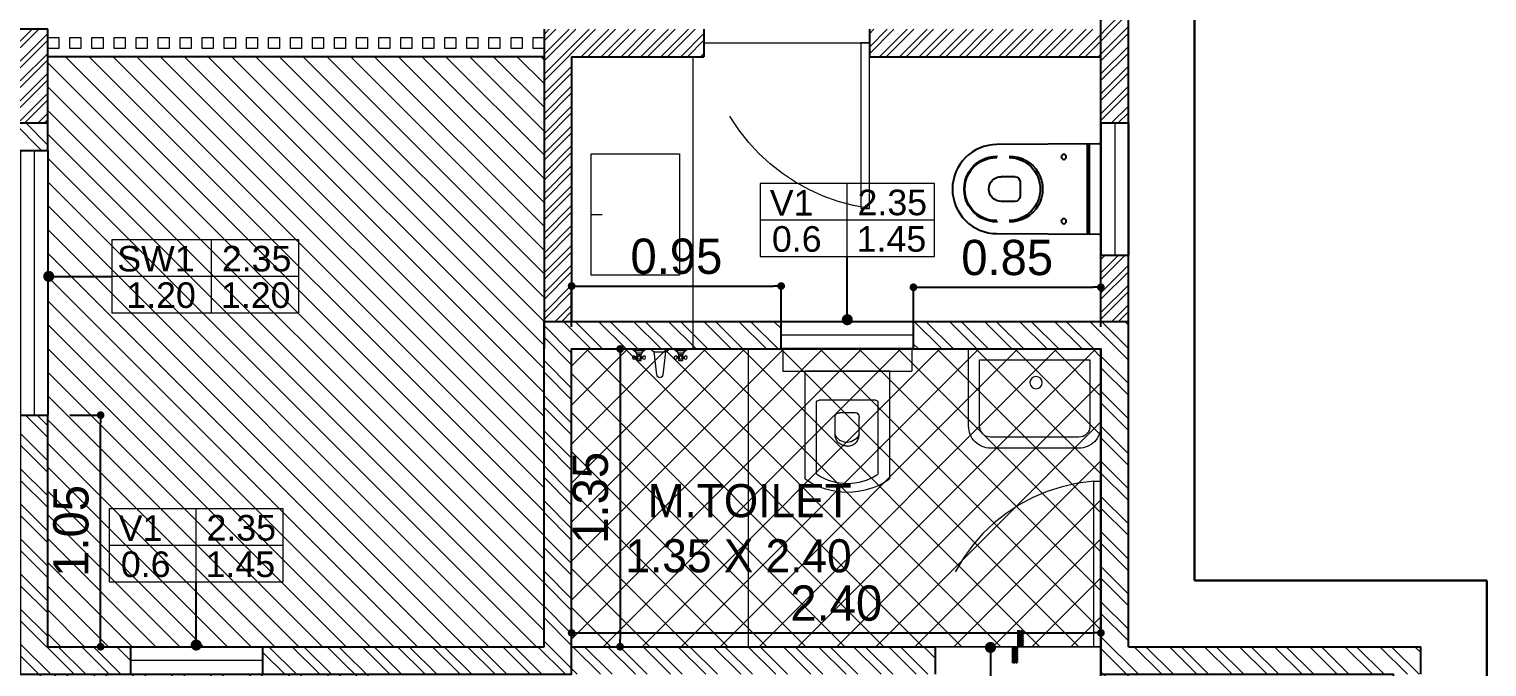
# Model space of a CAD drawing. Header units: metres. Extents: x 494 to 1845, y -666 to 1061.
# Drawn here: x 1413.892 to 1414.735, y 295.512 to 295.88 of the extents above; entities that cross this region are included whole.
import ezdxf
from ezdxf.enums import TextEntityAlignment as Align

# ---------------------------------------------------------------- set-up
doc = ezdxf.new("R2010")
doc.units = ezdxf.units.M
doc.header["$MEASUREMENT"] = 0
for name, pattern in [('1', [0]), ('ACAD_ISO02W100', [15, 12, -3]), ('DASHED2', [0.375, 0.25, -0.125])]:
    doc.linetypes.add(name, pattern=pattern)
doc.layers.get('Defpoints').update_dxf_attribs({"color": 12})
for name, color, linetype in [('A-AREA', 1, 'Continuous'), ('COLUMN', 1, 'Continuous'), ('TILE DROP', 180, '1'), ('VDA-TEXT', 250, '1'), ('VDA-WALL BELOW', 8, 'Continuous'), ('VDA_ROOF', 250, 'Continuous')]:
    doc.layers.add(name, color=color, linetype=linetype)
for name, color, linetype, lineweight in [('A-Wall Hatch', 8, 'Continuous', 9), ('DIMENSION', 8, 'Continuous', 5), ('VDA-DOOR', 23, 'Continuous', 5), ('VDA-DW TAGS', 4, 'Continuous', 9), ('VDA-FURNITURE', 8, 'Continuous', 13), ('VDA-HATCH', 8, 'Continuous', 9), ('VDA-PLUMBING', 8, 'Continuous', 13), ('VDA-WALL', 250, 'Continuous', 25), ('VDA-WINDOW', 5, 'Continuous', 9)]:
    doc.layers.add(name, color=color, linetype=linetype, lineweight=lineweight)
doc.styles.add('arial', font='arial.ttf', dxfattribs={"height": 0.3})
doc.styles.add('RS', font='GOTHIC.TTF')
doc.dimstyles.new('SMALL-1', dxfattribs={"dimtxt": 0.16, "dimasz": 0.035, "dimexe": 0, "dimexo": 0.1, "dimgap": 0.05, "dimtad": 1, "dimzin": 0, "dimdsep": 46, "dimtxsty": 'RS', "dimblk": 'DOT', "dimcen": 2.5, "dimclrd": 256, "dimclre": 256, "dimclrt": 5, "dimadec": 0, "dimazin": 0, "dimtfac": 1, "dimtdec": 3, "dimtofl": 0, "dimtmove": 0, "dimatfit": 3, "dimfxl": 0, "dimtolj": 1, "dimtzin": 0, "dimarcsym": 0})
pattern_1 = [(135, (-4e-16, 0.375), (-0.00441942, -0.00441942), [])]

# ---------------------------------------------------------------- blocks, each defined once
blk = doc.blocks.new('DSFSDFSXDFD')
at = {"layer": 'VDA-PLUMBING', "lineweight": -3}
for p, q in [((-4851328.5376, -783007.5066, -1.776), (-4851328.9468, -783007.5066, -1.776)), ((-4851328.5384, -783007.5157, -1.776), (-4851328.946, -783007.5157, -1.776)), ((-4851328.7983, -783007.8421, -1.776), (-4851328.7983, -783007.9051, -1.776)), ((-4851328.7085, -783007.82, -1.776), (-4851328.7759, -783007.82, -1.776)), ((-4851328.6861, -783007.8425, -1.776), (-4851328.6861, -783007.9055, -1.776))]:
    blk.add_line(p, q, dxfattribs=at)
at = {"layer": 'VDA-PLUMBING', "lineweight": -3, "elevation": -1.776}
blk.add_lwpolyline([(-4851328.5452, -783007.4533, -0.41586), (-4851328.5373, -783007.4612), (-4851328.5402, -783007.9246, -1), (-4851328.9442, -783007.9246), (-4851328.9471, -783007.4612, -0.41586), (-4851328.9392, -783007.4533)], format="xyb", close=True, dxfattribs=at)
at = {"layer": 'VDA-PLUMBING', "lineweight": -3}
for centre in [(-4851328.8881, -783007.6216, -1.776), (-4851328.5963, -783007.6216, -1.776)]:
    blk.add_circle(centre, 0.0112, dxfattribs=at)
for centre, radius, start, end in [((-4851328.7422, -783007.8664, -1.776), 0.1489, 358.98526, 181.01474), ((-4851328.7422, -783007.872, -1.776), 0.1433, 1.19291, 178.80709), ((-4851328.7759, -783007.8425, -1.776), 0.0224, 90, 180), ((-4851328.7085, -783007.8425, -1.776), 0.0224, 0, 90), ((-4851328.7422, -783007.925, -1.776), 0.1489, 178.98526, 1.01474), ((-4851328.7422, -783007.9272, -1.776), 0.1432, 178.94588, 1.05412), ((-4851328.7422, -783007.9055, -1.776), 0.0561, 180, 270), ((-4851328.7422, -783007.9055, -1.776), 0.0561, 270, 0)]:
    blk.add_arc(centre, radius, start, end, dxfattribs=at)
blk = doc.blocks.new('wb')
at = {"layer": 'VDA-PLUMBING'}
blk.add_line((0, 0), (0, -0.0503), dxfattribs=at)
at = {"layer": 'VDA-PLUMBING', "elevation": -0.7094}
blk.add_lwpolyline([(-0.275, -0.4), (-0.275, 0), (0.275, 0), (0.275, -0.4)], close=True, dxfattribs=at)
blk = doc.blocks.new('FGFGDFG')
at = {"layer": 'VDA-DOOR'}
for p, q in [((2885.5504, -2510.2151, -0.0029), (2885.5504, -2509.4651, -0.0029)), ((2885.5504, -2509.4651, -0.0029), (2885.5884, -2509.4651, -0.0029)), ((2885.5884, -2509.4651, -0.0029), (2885.5884, -2510.2151, -0.0029)), ((2885.5884, -2510.2151, -0.0029), (2885.5504, -2510.2151, -0.0029))]:
    blk.add_line(p, q, dxfattribs=at)
at = {"layer": 'VDA-DOOR', "linetype": 'ACAD_ISO02W100', "ltscale": 0.01}
blk.add_arc((2885.7094, -2510.3361, -0.0029), 0.8793, 97.90754, 172.09246, dxfattribs=at)
blk = doc.blocks.new('DFSDFASDFASD')
at = {"layer": 'VDA_ROOF', "color": 5, "lineweight": 30, "ltscale": 4}
blk.add_lwpolyline([(43.72, 7.8762), (16.8656, 4.45), (-16.85, 4.45), (-16.85, -6.375), (7.45, -6.375), (7.45, -7.275), (43.72, -7.275), (43.72, -3.7999), (45.045, -3.7999), (45.045, 0.8251), (43.72, 0.8251)], close=True, dxfattribs=at)
blk = doc.blocks.new('zw$FB86')
at = {"layer": 'VDA-FURNITURE'}
for points in [[(0, 0.45), (0, 0.1, 0.414214), (0.1, 0), (0.5, 0, 0.414214), (0.6, 0.1), (0.6, 0.45)], [(0.05, 0.4), (0.05, 0.1, 0.414214), (0.1, 0.05), (0.5, 0.05, 0.414214), (0.55, 0.1), (0.55, 0.4)]]:
    blk.add_lwpolyline(points, format="xyb", close=True, dxfattribs=at)
blk.add_circle((0.2942, 0.2973), 0.0278, dxfattribs=at)
blk = doc.blocks.new('zw$1B49')
at = {"layer": 'VDA-FURNITURE'}
for p, q in [((0.1173, 0.1173), (0.1043, 0.013)), ((0.1564, 0.013), (0.1433, 0.1173)), ((0, 0), (0.0717, 0)), ((0.0128, 0.0065), (0.0589, 0.0065)), ((0.0261, 0.0424), (0.0195, 0.0424)), ((0.0261, 0.0358), (0.0195, 0.0358)), ((0.0484, 0.0195), (0.0235, 0.0195)), ((0.0261, 0.0261), (0.0261, 0.0521)), ((0.0261, 0.0521), (0.0456, 0.0521)), ((0.0456, 0.0261), (0.0261, 0.0261)), ((0.0456, 0.0521), (0.0456, 0.0261)), ((0.0456, 0.0424), (0.0521, 0.0424)), ((0.0456, 0.0358), (0.0521, 0.0358)), ((0.0912, 0), (0.1694, 0)), ((0.1043, 0.013), (0.1564, 0.013)), ((0.189, 0), (0.2606, 0)), ((0.2018, 0.0065), (0.2478, 0.0065)), ((0.215, 0.0424), (0.2085, 0.0424)), ((0.215, 0.0358), (0.2085, 0.0358)), ((0.2373, 0.0195), (0.2125, 0.0195)), ((0.215, 0.0261), (0.215, 0.0521)), ((0.215, 0.0521), (0.2346, 0.0521)), ((0.2346, 0.0261), (0.215, 0.0261)), ((0.2346, 0.0521), (0.2346, 0.0261)), ((0.2346, 0.0424), (0.2411, 0.0424)), ((0.2346, 0.0358), (0.2411, 0.0358))]:
    blk.add_line(p, q, dxfattribs=at)
for centre in [(0.013, 0.0391), (0.0358, 0.0391), (0.0586, 0.0391), (0.202, 0.0391), (0.2248, 0.0391), (0.2476, 0.0391)]:
    blk.add_circle(centre, 0.00728, dxfattribs=at)
for centre, radius, start, end in [((0.1303, 0.1173), 0.013, 0, 180), ((-0.0098, 0.0358), 0.0371, 285.2551, 344.7449), ((0.0814, 0.0358), 0.0371, 195.25512, 254.74488), ((0.1096, -0.0053), 0.0191, 106.1502, 163.8498), ((0.1511, -0.0053), 0.0191, 16.1502, 73.8498), ((0.1792, 0.0358), 0.0371, 285.2551, 344.7449), ((0.2704, 0.0358), 0.0371, 195.25512, 254.74488)]:
    blk.add_arc(centre, radius, start, end, dxfattribs=at)
blk = doc.blocks.new('zw$2702')
at = {"layer": 'VDA-FURNITURE'}
for p, q in [((0.55, 0), (0.55, 0.585)), ((0.65, 0.585), (0.55, 0.585)), ((0.65, 0), (0.65, 0.585)), ((0.0663, 0.485), (0.55, 0.485)), ((0.55, 0.485), (0.55, 0.1)), ((0.0885, 0.4325), (0.406, 0.4325)), ((0.418, 0.4205), (0.418, 0.1645)), ((0.2234, 0.3294), (0.2281, 0.334)), ((0.2281, 0.334), (0.2337, 0.3382)), ((0.2337, 0.3382), (0.2404, 0.3417)), ((0.2404, 0.3417), (0.2482, 0.3444)), ((0.2482, 0.3444), (0.2572, 0.3461)), ((0.2572, 0.3461), (0.2675, 0.3468)), ((0.2675, 0.3468), (0.278, 0.3468)), ((0.278, 0.3468), (0.2875, 0.3468)), ((0.2875, 0.3468), (0.2959, 0.3468)), ((0.2959, 0.3468), (0.3035, 0.3468)), ((0.3035, 0.3468), (0.3101, 0.3468)), ((0.3101, 0.3468), (0.3159, 0.3468)), ((0.3159, 0.3468), (0.3209, 0.3468)), ((0.3209, 0.3468), (0.3252, 0.3468)), ((0.3252, 0.3468), (0.3288, 0.3469)), ((0.3288, 0.3469), (0.3318, 0.3469)), ((0.3318, 0.3469), (0.3341, 0.3469)), ((0.3341, 0.3469), (0.336, 0.3469)), ((0.336, 0.3469), (0.3382, 0.3469)), ((0.3382, 0.3469), (0.3388, 0.3469)), ((0.3388, 0.3469), (0.3398, 0.3471)), ((0.3398, 0.3471), (0.3422, 0.3472)), ((0.3422, 0.3472), (0.3456, 0.347)), ((0.3456, 0.347), (0.3496, 0.346)), ((0.3496, 0.346), (0.3535, 0.3437)), ((0.3535, 0.3437), (0.3569, 0.3399)), ((0.3569, 0.3399), (0.3583, 0.3372)), ((0.3583, 0.3372), (0.3594, 0.3339)), ((0.3594, 0.3339), (0.3601, 0.3301)), ((0.2097, 0.2925), (0.2098, 0.2942)), ((0.2097, 0.2918), (0.2097, 0.2925)), ((0.2097, 0.2916), (0.2097, 0.291)), ((0.2097, 0.291), (0.2098, 0.2893)), ((0.2098, 0.2942), (0.21, 0.2969)), ((0.2098, 0.2893), (0.21, 0.2866)), ((0.21, 0.2969), (0.2105, 0.3004)), ((0.21, 0.2866), (0.2105, 0.2831)), ((0.2105, 0.3004), (0.2113, 0.3046)), ((0.2105, 0.2831), (0.2113, 0.2789)), ((0.2113, 0.3046), (0.2125, 0.3092)), ((0.2113, 0.2789), (0.2125, 0.2743)), ((0.2125, 0.3092), (0.2143, 0.3142)), ((0.2125, 0.2743), (0.2143, 0.2693)), ((0.2143, 0.3142), (0.2166, 0.3193)), ((0.2143, 0.2693), (0.2166, 0.2642)), ((0.2166, 0.3193), (0.2196, 0.3244)), ((0.2196, 0.3244), (0.2234, 0.3294)), ((0.3601, 0.3301), (0.3603, 0.3256)), ((0.3603, 0.3262), (0.3603, 0.2588)), ((0.2166, 0.2642), (0.2196, 0.2591)), ((0.2196, 0.2591), (0.2234, 0.2541)), ((0.2234, 0.2541), (0.2281, 0.2495)), ((0.2281, 0.2495), (0.2337, 0.2453)), ((0.2337, 0.2453), (0.2404, 0.2418)), ((0.2404, 0.2418), (0.2482, 0.2391)), ((0.2482, 0.2391), (0.2572, 0.2373)), ((0.2572, 0.2373), (0.2675, 0.2367)), ((0.2675, 0.2367), (0.278, 0.2367)), ((0.278, 0.2367), (0.2875, 0.2367)), ((0.2875, 0.2367), (0.296, 0.2367)), ((0.296, 0.2367), (0.3035, 0.2367)), ((0.3035, 0.2367), (0.3102, 0.2367)), ((0.3102, 0.2367), (0.3161, 0.2367)), ((0.3161, 0.2367), (0.3211, 0.2367)), ((0.3211, 0.2367), (0.3254, 0.2367)), ((0.3254, 0.2367), (0.3291, 0.2367)), ((0.3291, 0.2367), (0.3321, 0.2367)), ((0.3321, 0.2367), (0.3344, 0.2368)), ((0.3344, 0.2368), (0.3363, 0.2368)), ((0.3363, 0.2368), (0.3386, 0.2368)), ((0.3386, 0.2368), (0.3392, 0.2368)), ((0.3392, 0.2368), (0.3402, 0.2367)), ((0.3402, 0.2367), (0.3426, 0.2369)), ((0.3499, 0.239), (0.3537, 0.2415)), ((0.3537, 0.2415), (0.3571, 0.2455)), ((0.3571, 0.2455), (0.3584, 0.2481)), ((0.3584, 0.2481), (0.3595, 0.2511)), ((0.3595, 0.2511), (0.3601, 0.2547)), ((0.3601, 0.2547), (0.3603, 0.2588)), ((0.0885, 0.1525), (0.406, 0.1525)), ((0.55, 0.1), (0.0663, 0.1)), ((0.65, 0), (0.55, 0))]:
    blk.add_line(p, q, dxfattribs=at)
for centre, radius, start, end in [((0.3393, 0.2925), 0.3393, 146.53147, 213.46853), ((0.0663, 0.473), 0.012, 90, 146.53147), ((0.2879, 0.2925), 0.2489, 147.45679, 212.54321), ((0.0885, 0.4205), 0.012, 90, 150.49067), ((0.406, 0.4205), 0.012, 0, 90), ((0.285, 0.2913), 0.0588, 109.85833, 247.31919), ((0.3341, 0.2803), 0.0442, 281.08149, 290.92542), ((0.0885, 0.1645), 0.012, 209.50933, 270), ((0.406, 0.1645), 0.012, 270, 0), ((0.0663, 0.112), 0.012, 213.46853, 270)]:
    blk.add_arc(centre, radius, start, end, dxfattribs=at)
blk = doc.blocks.new('zw$F1DC')
at = {"layer": 'VDA-DOOR'}
for p, q in [((0, 0), (0, 0.9)), ((0, 0.038), (0.9, 0.038)), ((0, 0), (0.9, 0)), ((0.9, 0.038), (0.9, 0))]:
    blk.add_line(p, q, dxfattribs=at).dxf.unprotected_set("ltscale", 0)
at = {"layer": 'VDA-DOOR', "linetype": 'DASHED2', "ltscale": 0.3}
blk.add_arc((-0.0283, -0.0304), 0.9308, 4.21275, 88.25632, dxfattribs=at)
blk = doc.blocks.new('zw$AB1F')
at = {"layer": 'VDA-DOOR', "xscale": 1.111111111003124, "yscale": 1.111111111003124, "zscale": 1.111111111003124, "rotation": 90.00000000080222}
blk.add_blockref('zw$F1DC', (1, 0), dxfattribs=at)
blk = doc.blocks.new('_Dot')
at = {"color": 0, "linetype": 'ByBlock', "lineweight": -2}
blk.add_line((-0.5, 0), (-1, 0), dxfattribs=at)
at = {"color": 0, "linetype": 'ByBlock', "const_width": 0.5}
blk.add_lwpolyline([(-0.25, 0, 1), (0.25, 0, 1)], format="xyb", close=True, dxfattribs=at)
blk = doc.blocks.new('*D1124')
at = {"layer": 'Defpoints', "color": 0, "transparency": 16777216}
for p in [(-1.35, 4.05), (-1.1108, 4.05), (-1.35, 3)]:
    blk.add_point(p, dxfattribs=at)
at = {"layer": 'DIMENSION', "lineweight": -2, "transparency": 16777216}
for p, q in [((-1.25, 4.05), (-1.1108, 4.05)), ((-1.1108, 3.035), (-1.1108, 4.015)), ((-1.25, 3), (-1.1108, 3))]:
    blk.add_line(p, q, dxfattribs=at)
at = {"layer": 'DIMENSION', "lineweight": -2, "transparency": 16777216, "xscale": 0.035, "yscale": 0.035, "zscale": 0.035}
for p, rotation in [((-1.1108, 4.05), 90), ((-1.1108, 3), 270)]:
    blk.add_blockref('_Dot', p, dxfattribs=dict(at, rotation=rotation))
at = {"layer": 'DIMENSION', "color": 5, "transparency": 16777216, "insert": (-1.2448, 3.525), "char_height": 0.16, "attachment_point": 5, "rotation": 90, "style": 'RS'}
blk.add_mtext('\\A1;1.05', dxfattribs=at)
blk = doc.blocks.new('*D1157')
at = {"layer": 'Defpoints', "color": 0, "transparency": 16777216}
for p in [(1.975, 4.6354), (1.025, 4.35), (1.975, 4.35)]:
    blk.add_point(p, dxfattribs=at)
at = {"layer": 'DIMENSION', "lineweight": -2, "transparency": 16777216}
for p, q in [((1.025, 4.45), (1.025, 4.6354)), ((1.06, 4.6354), (1.94, 4.6354)), ((1.975, 4.45), (1.975, 4.6354))]:
    blk.add_line(p, q, dxfattribs=at)
at = {"layer": 'DIMENSION', "lineweight": -2, "transparency": 16777216, "xscale": 0.035, "yscale": 0.035, "zscale": 0.035, "rotation": 180}
blk.add_blockref('_Dot', (1.025, 4.6354), dxfattribs=at)
at = {"layer": 'DIMENSION', "lineweight": -2, "transparency": 16777216, "xscale": 0.035, "yscale": 0.035, "zscale": 0.035}
blk.add_blockref('_Dot', (1.975, 4.6354), dxfattribs=at)
at = {"layer": 'DIMENSION', "color": 5, "transparency": 16777216, "insert": (1.5, 4.7694), "char_height": 0.16, "attachment_point": 5, "style": 'RS'}
blk.add_mtext('\\A1;0.95', dxfattribs=at)
blk = doc.blocks.new('*D1158')
at = {"layer": 'Defpoints', "color": 0, "transparency": 16777216}
for p in [(3.425, 4.6297), (2.575, 4.35), (3.425, 4.35)]:
    blk.add_point(p, dxfattribs=at)
at = {"layer": 'DIMENSION', "lineweight": -2, "transparency": 16777216}
for p, q in [((2.575, 4.45), (2.575, 4.6297)), ((2.61, 4.6297), (3.39, 4.6297)), ((3.425, 4.45), (3.425, 4.6297))]:
    blk.add_line(p, q, dxfattribs=at)
at = {"layer": 'DIMENSION', "lineweight": -2, "transparency": 16777216, "xscale": 0.035, "yscale": 0.035, "zscale": 0.035, "rotation": 180}
blk.add_blockref('_Dot', (2.575, 4.6297), dxfattribs=at)
at = {"layer": 'DIMENSION', "lineweight": -2, "transparency": 16777216, "xscale": 0.035, "yscale": 0.035, "zscale": 0.035}
blk.add_blockref('_Dot', (3.425, 4.6297), dxfattribs=at)
at = {"layer": 'DIMENSION', "color": 5, "transparency": 16777216, "insert": (3, 4.7637), "char_height": 0.16, "attachment_point": 5, "style": 'RS'}
blk.add_mtext('\\A1;0.85', dxfattribs=at)
blk = doc.blocks.new('*D1159')
at = {"layer": 'Defpoints', "color": 0, "transparency": 16777216}
for p in [(1.025, 4.35), (1.025, 3), (1.2447, 3)]:
    blk.add_point(p, dxfattribs=at)
at = {"layer": 'DIMENSION', "lineweight": -2, "transparency": 16777216}
for p, q in [((1.125, 4.35), (1.2447, 4.35)), ((1.2447, 4.315), (1.2447, 3.035)), ((1.125, 3), (1.2447, 3))]:
    blk.add_line(p, q, dxfattribs=at)
at = {"layer": 'DIMENSION', "lineweight": -2, "transparency": 16777216, "xscale": 0.035, "yscale": 0.035, "zscale": 0.035}
for p, rotation in [((1.2447, 4.35), 90), ((1.2447, 3), 270)]:
    blk.add_blockref('_Dot', p, dxfattribs=dict(at, rotation=rotation))
at = {"layer": 'DIMENSION', "color": 5, "transparency": 16777216, "insert": (1.1107, 3.675), "char_height": 0.16, "attachment_point": 5, "rotation": 90, "style": 'RS'}
blk.add_mtext('\\A1;1.35', dxfattribs=at)
blk = doc.blocks.new('*D1160')
at = {"layer": 'Defpoints', "color": 0, "transparency": 16777216}
for p in [(3.425, 3.0627), (1.025, 3), (3.425, 3)]:
    blk.add_point(p, dxfattribs=at)
at = {"layer": 'DIMENSION', "lineweight": -2, "transparency": 16777216}
for p, q in [((1.025, 3.0627), (1.025, 3.0627)), ((1.06, 3.0627), (3.39, 3.0627)), ((3.425, 3.0627), (3.425, 3.0627))]:
    blk.add_line(p, q, dxfattribs=at)
at = {"layer": 'DIMENSION', "lineweight": -2, "transparency": 16777216, "xscale": 0.035, "yscale": 0.035, "zscale": 0.035, "rotation": 180}
blk.add_blockref('_Dot', (1.025, 3.0627), dxfattribs=at)
at = {"layer": 'DIMENSION', "lineweight": -2, "transparency": 16777216, "xscale": 0.035, "yscale": 0.035, "zscale": 0.035}
blk.add_blockref('_Dot', (3.425, 3.0627), dxfattribs=at)
at = {"layer": 'DIMENSION', "color": 5, "transparency": 16777216, "insert": (2.225, 3.1967), "char_height": 0.16, "attachment_point": 5, "style": 'RS'}
blk.add_mtext('\\A1;2.40', dxfattribs=at)
blk = doc.blocks.new('SW1 F')
at = {"layer": 'VDA-DW TAGS'}
for p, q in [((1527.3697, 323.1432), (1527.3697, 323.474)), ((1527.7645, 323.3086), (1526.9172, 323.3086))]:
    blk.add_line(p, q, dxfattribs=at)
blk.add_lwpolyline([(1527.7645, 323.474), (1526.9172, 323.474), (1526.9172, 323.1432), (1527.7645, 323.1432)], close=True, dxfattribs=at)
at = {"layer": 'VDA-DW TAGS', "char_height": 0.11598, "attachment_point": 8, "style": 'arial'}
for s, insert, width in [('SW1', (1527.1174, 323.3293), 0.282293), ('2.35', (1527.5739, 323.3293), 0.282293), ('1.20', (1527.1405, 323.1638), 0.27584), ('1.20', (1527.57, 323.1638), 0.366174)]:
    blk.add_mtext(s, dxfattribs=dict(at, insert=insert, width=width))
blk = doc.blocks.new('V1')
at = {"layer": 'VDA-DW TAGS'}
for p, q in [((1525.346, 322.8255), (1525.346, 323.1564)), ((1525.7407, 322.9909), (1524.951, 322.9909))]:
    blk.add_line(p, q, dxfattribs=at)
blk.add_lwpolyline([(1525.7407, 323.1564), (1524.951, 323.1564), (1524.951, 322.8255), (1525.7407, 322.8255)], close=True, dxfattribs=at)
at = {"layer": 'VDA-DW TAGS', "char_height": 0.11598, "attachment_point": 8, "style": 'arial'}
for s, insert, width in [('V1', (1525.0936, 323.0116), 0.282293), ('2.35', (1525.5501, 323.0116), 0.282293), ('0.6', (1525.1168, 322.8462), 0.27584), ('1.45', (1525.5462, 322.8462), 0.366174)]:
    blk.add_mtext(s, dxfattribs=dict(at, insert=insert, width=width))
blk = doc.blocks.new('TT-level diff-flat-14')
at = {"layer": 'TILE DROP'}
h = blk.add_hatch(dxfattribs=at)
h.set_pattern_fill('ANSI31', color=256, scale=0.05, angle=90, style=0)
h.set_pattern_definition(pattern_1)
h.paths.add_polyline_path([(-0.075, 0.025), (-0.075, 0), (0, 0), (0, 0.025)])
h = blk.add_hatch(dxfattribs=at)
h.set_pattern_fill('ANSI31', color=256, scale=0.05, angle=90, style=0)
h.set_pattern_definition(pattern_1)
h.paths.add_polyline_path([(0, 0), (0, -0.025), (0.075, -0.025), (0.075, 0)])
for points in [[(0, 0), (-0.075, 0)], [(0.075, -0.025), (0, -0.025), (0, 0), (-0.075, 0)]]:
    blk.add_lwpolyline(points, dxfattribs=at)
blk = doc.blocks.new('SDFDSFD')
at = {"layer": 'A-Wall Hatch', "ltscale": 0.1}
h = blk.add_hatch(dxfattribs=at)
h.set_pattern_fill('ANSI32', color=256, scale=0.3, angle=270)
h.set_pattern_definition([(315, (-5.7694, -2.32693), (0.0795495, 0.0795495), []), (315, (-5.7694, -2.37996), (0.0795495, 0.0795495), [])])
h.paths.add_polyline_path([(-3.575, 2.575), (-5.245, 2.575), (-5.245, 5.25), (-1.35, 5.25), (-1.35, 5.375), (-6.845, 5.375), (-6.845, 5.25), (-5.37, 5.25), (-5.37, 4.05), (-5.72, 4.05), (-5.72, 3.925), (-5.37, 3.925), (-5.37, 2.575), (-5.72, 2.575), (-5.72, 2.45), (-3.575, 2.45)])
h.paths.add_polyline_path([(-7.72, -2.95), (-7.72, -0.9), (-6.845, -0.9), (-6.845, 4.05), (-6.72, 4.05), (-6.72, -0.9), (-6.45, -0.9), (-6.45, -1.025), (-7.595, -1.025), (-7.595, -2.95)])
h.paths.add_polyline_path([(-2.375, -0.9), (-4.65, -0.9), (-4.65, -4.5), (-4.525, -4.5), (-4.525, -1.025), (-2.375, -1.025)])
h.paths.add_polyline_path([(-0.975, 2.9999), (-0.9809, 2.9999), (-1.35, 3), (-1.35, 4.05), (-1.475, 4.05), (-1.475, 3), (-2.375, 3), (-2.375, 2.45), (-2.25, 2.45), (-2.25, 2.875), (-1.475, 2.875), (-1.475, 0), (-1.35, 0), (-1.35, 0.8), (-0.625, 0.8), (-0.625, 0.925), (-1.35, 0.925), (-1.35, 2.875), (-0.975, 2.875)])
h.paths.add_polyline_path([(2.675, 3), (1.025, 3), (1.025, 4.35), (1.975, 4.35), (1.975, 4.4749), (0.9, 4.475), (0.9, 3), (-0.375, 3), (-0.375, 2.875), (2.675, 2.875)])
h.paths.add_polyline_path([(-0.625, -1.925), (-1.35, -1.925), (-1.35, -1.025), (-0.9, -1.025), (-0.9, -0.9), (-1.475, -0.9), (-1.475, -4.5), (-0.975, -4.5), (-0.975, -4.3751), (-0.9809, -4.3751), (-1.35, -4.375), (-1.35, -2.05), (-0.625, -2.05)])
h.paths.add_polyline_path([(3.55, 4.475), (2.575, 4.475), (2.575, 4.35), (3.425, 4.35), (3.425, 3), (3.55, 3)])
h.paths.add_polyline_path([(0.125, -1.925), (0, -1.925), (0, -4.375), (-0.375, -4.375), (-0.375, -4.5), (0.125, -4.5)])
h.paths.add_polyline_path([(0.125, 2.875), (0, 2.875), (0, 0), (0.125, 0)])
h.paths.add_polyline_path([(4.875, 3), (3.55, 3), (3.55, 2.875), (4.875, 2.875)])
h.paths.add_polyline_path([(3.55, 3), (3.425, 3), (3.425, 2.875), (3.55, 2.875)])
h.paths.add_polyline_path([(3.55, 0.1125), (3.425, 0.1125), (3.425, -0.9), (0, -0.9), (0, -1.025), (3.425, -1.025), (3.425, -4.5), (3.55, -4.5), (3.55, -1.025), (4.875, -1.025), (4.875, -0.9), (3.55, -0.9)])
h.paths.add_polyline_path([(3.425, 1.9125), (3.55, 1.9125), (3.55, 2.875), (3.425, 2.875)])
at = {"layer": 'VDA-HATCH'}
h = blk.add_hatch(dxfattribs=at)
h.set_pattern_fill('ANSI37', color=43)
h.set_pattern_definition([(45, (-42536.25676, 14913.54795), (-0.08838834765, 0.08838834765), []), (135, (-42536.25676, 14913.54795), (-0.08838834765, -0.08838834765), [])])
h.paths.add_polyline_path([(1.025, 3), (3.425, 3), (3.425, 4.35), (1.025, 4.35)])
h.paths.add_polyline_path([(-1.35, -2.05), (0, -2.05), (0, -4.3751), (-1.35, -4.3751)])
h.paths.add_polyline_path([(0, 2.875), (-1.35, 2.875), (-1.35, 0.925), (0, 0.925)])
at = {"layer": 'A-AREA'}
blk.add_lwpolyline([(-1.475, 5.25), (-1.475, 2.875), (1.025, 2.875), (1.025, 4.35), (3.425, 4.35), (3.425, 2.875), (4.75, 2.875), (4.75, -0.9), (3.4251, -0.9), (3.425, -4.375), (-4.525, -4.375), (-4.525, -2.825), (-7.595, -2.825), (-7.595, -1.025), (-6.72, -1.025)], dxfattribs=at)
at = {"layer": 'VDA-DOOR'}
blk.add_line((2.675, 3), (3.425, 3), dxfattribs=at)
at = {"layer": 'VDA-PLUMBING', "extrusion": (4.36827e-06, 5.81046e-06, 1)}
blk.add_line((1.825, 4.35), (1.825, 3), dxfattribs=at)
at = {"layer": 'VDA-WALL'}
for p, q in [((-6.845, 5.375), (-1.35, 5.375)), ((-1.35, 5.25), (-1.35, 5.375)), ((-5.245, 5.25), (-1.35, 5.25)), ((0.9, 4.475), (1.975, 4.4749)), ((0.9, 3), (0.9, 4.475)), ((1.975, 4.35), (1.975, 4.4749)), ((2.575, 4.475), (3.55, 4.475)), ((2.575, 4.35), (2.575, 4.475)), ((3.55, 3), (3.55, 4.475)), ((1.025, 4.35), (1.975, 4.35)), ((1.025, 3), (1.025, 4.35)), ((2.575, 4.35), (3.425, 4.35)), ((3.425, 1.9125), (3.425, 4.35)), ((-1.475, 4.05), (-1.35, 4.05)), ((-1.35, 3), (-1.35, 4.05)), ((-1.35, 3), (-0.975, 3)), ((-0.975, 3), (-0.975, 2.875)), ((-0.375, 3), (0.9, 3)), ((-0.375, 2.875), (-0.375, 3)), ((1.025, 3), (2.675, 3)), ((2.675, 2.875), (2.675, 3)), ((3.55, 3), (4.875, 3)), ((4.875, 2.875), (4.875, 3))]:
    blk.add_line(p, q, dxfattribs=at)
at = {"layer": 'VDA-WALL BELOW'}
for p, q in [((-1.35, 5.25), (-1.35, 4.05)), ((1.975, 4.4749), (2.575, 4.4749)), ((2.575, 4.35), (1.975, 4.35)), ((-0.9809, 2.9999), (-0.375, 2.9999))]:
    blk.add_line(p, q, dxfattribs=at)
at = {"layer": 'VDA-WINDOW'}
for p, q in [((-1.4125, 5.25), (-1.4125, 4.05)), ((2.575, 4.4125), (1.975, 4.4125)), ((-0.375, 2.9375), (-0.975, 2.9375))]:
    blk.add_line(p, q, dxfattribs=at)
at = {"rotation": 270.0000000000001}
blk.add_blockref('TT-level diff-flat-14', (3.05, 3, 0.0002), dxfattribs=at)
at = {"layer": 'VDA-DOOR', "extrusion": (-0.00030461, -0.000129473, 1), "xscale": 0.7499891843972357, "yscale": 0.7499891843972357, "zscale": 0.7499891843972357, "rotation": 359.9999977403969}
blk.add_blockref('zw$AB1F', (2.675, 3, -0.0012), dxfattribs=at)
at = {"layer": 'VDA-HATCH'}
for name, p in [('V1', (-1523.071, -318.0569)), ('SW1 F', (-1527.9773, -318.6294)), ('V1', (-1526.0234, -319.5319))]:
    blk.add_blockref(name, p, dxfattribs=at)
at = {"layer": 'VDA-PLUMBING', "extrusion": (4.36827e-06, 5.81046e-06, 1), "xscale": -1}
for name, p, rotation in [('zw$1B49', (1.2947, 4.35, 0), 180.0000002737258), ('zw$2702', (1.9825, 3.7, 0), 270.0000002735317), ('zw$FB86', (3.425, 3.9, 0), 2.737259656624862e-07)]:
    blk.add_blockref(name, p, dxfattribs=dict(at, rotation=rotation))
at = {"layer": 'VDA-TEXT', "extrusion": (4.36827e-06, 5.81046e-06, 1), "insert": (2.2948, 3.3352), "char_height": 0.15, "width": 1.314504061156185e-11, "attachment_point": 9, "text_direction": (1, 0, -4e-06), "style": 'arial'}
blk.add_mtext('\\pi0.58006;{\\fCentury Gothic|b0|i0|c0|p34;M.TOILET  }\\P\\pi0.47855;{\\fCentury Gothic|b0|i0|c0|p34;1.35 X 2.40}', dxfattribs=at)
at = {"layer": 'DIMENSION'}
for base, p1, p2, picture, middle in [((1.975, 4.6354), (1.025, 4.35), (1.975, 4.35), '*D1157', (1.5, 4.7694)), ((3.425, 4.6297), (2.575, 4.35), (3.425, 4.35, 0), '*D1158', (3, 4.7637)), ((3.425, 3.0627), (1.025, 3), (3.425, 3, 0.0002), '*D1160', (2.225, 3.1967))]:
    dim = blk.add_linear_dim(base=base, p1=p1, p2=p2, dimstyle='SMALL-1', dxfattribs=at)
    dim.commit()
    dim.dimension.update_dxf_attribs({"geometry": picture, "text_midpoint": middle})
for base, p1, p2, picture, middle in [((1.2447, 3), (1.025, 4.35), (1.025, 3), '*D1159', (1.1107, 3.675)), ((-1.1108, 4.05), (-1.35, 3), (-1.35, 4.05), '*D1124', (-1.2448, 3.525))]:
    dim = blk.add_linear_dim(base=base, p1=p1, p2=p2, angle=90, dimstyle='SMALL-1', dxfattribs=at)
    dim.commit()
    dim.dimension.update_dxf_attribs({"geometry": picture, "text_midpoint": middle})
for points in [[(2.275, 4.4826), (2.275, 4.7686)], [(-1.3461, 4.6792), (-1.0601, 4.6792)], [(-0.6775, 3.0076), (-0.6775, 3.2936)], [(2.9242, 2.9968, 0.0002), (2.9241, 2.7041, 0.0002)]]:
    blk.add_leader(points, dimstyle='SMALL-1', override={"dimasz": 0.05, "dimclrd": 4, "dimldrblk": 'Dot'}, dxfattribs=at)
blk = doc.blocks.new('FDSAFSDF')
at = {"layer": 'A-Wall Hatch'}
h = blk.add_hatch(dxfattribs=at)
h.set_pattern_fill('ANSI31', color=62, scale=0.61, angle=270)
h.set_pattern_definition([(315, (-1377.36861, -270.13824), (0.053916892, 0.053916892), [])])
h.paths.add_polyline_path([(66.1236, 9.3421), (63.1236, 9.3421), (63.1236, 8.8671), (63.1236, 8.8671), (63.1236, 8.7421), (63.1236, 7.5989), (63.1236, 6.3421), (65.1486, 6.3421), (66.1236, 6.3421), (66.1236, 7.1171)])
h.paths.add_polyline_path([(78.8186, 6.3421), (76.5686, 6.3421), (76.5686, 9.0171), (78.8186, 9.0171)])
at = {"layer": 'VDA-HATCH'}
h = blk.add_hatch(dxfattribs=at)
h.set_pattern_fill('ANSI32', color=256, scale=0.17)
h.set_pattern_definition([(45, (-1377.91861, -270.13824), (-0.0450780573, 0.0450780573), []), (45, (-1377.88856, -270.13824), (-0.0450780573, 0.0450780573), [])])
h.paths.add_polyline_path([(73.7486, 12.544), (73.7475, 12.6698), (54.9142, 10.267), (24.1986, 10.267), (24.1986, 10.142), (54.9222, 10.142)])
h.paths.add_polyline_path([(36.4486, -0.258), (36.4486, -0.133), (37.3236, -0.133), (37.3236, 3.292), (37.3861, 3.292), (37.4486, 3.292), (37.4486, -0.133), (38.0486, -0.133), (38.0486, -0.258)])
h.paths.add_polyline_path([(42.3736, -0.258), (42.3736, -0.133), (42.9736, -0.133), (42.9736, 3.292), (43.0986, 3.292), (43.0986, -0.133), (43.6986, -0.133), (43.6986, -0.258)])
h.paths.add_polyline_path([(39.5486, -0.258), (39.5486, -0.133), (40.1486, -0.133), (40.1486, 3.292), (40.2736, 3.292), (40.2736, -0.133), (40.8736, -0.133), (40.8736, -0.258)])
h.paths.add_polyline_path([(45.1986, -0.258), (45.1986, -0.133), (45.7986, -0.133), (45.7986, 3.292), (45.9236, 3.292), (45.9236, -0.258)])
h.paths.add_polyline_path([(78.8186, 9.0546), (78.8186, 9.1421), (79.5436, 9.1421), (79.5436, 9.0171), (78.9436, 9.0171), (78.9436, 7.8171), (78.8186, 7.8171)])
h.paths.add_polyline_path([(76.0122, 12.9588), (76.9669, 13.0806), (77.1405, 13.1027), (77.167, 13.1061), (78.0206, 13.215), (78.0364, 13.091), (76.028, 12.8348)])
h.paths.add_polyline_path([(81.3436, 13.639), (81.4686, 13.639), (81.4686, 8.7171), (81.3436, 8.7171)])
h.paths.add_polyline_path([(79.8061, 13.4428), (79.822, 13.3188), (81.3436, 13.513), (81.3436, 13.639)])
h.paths.add_polyline_path([(59.0236, -0.758), (59.0236, 2.267), (59.1486, 2.267), (59.1486, -0.758)])
h.paths.add_polyline_path([(58.8736, 3.167), (58.8736, 3.292), (61.5236, 3.292), (61.5236, 3.167)])
h.paths.add_polyline_path([(61.5236, 0.9921), (61.6486, 0.9921), (61.6486, -1.158), (61.5236, -1.158)])
h.paths.add_polyline_path([(80.2936, 9.0171), (80.2936, 9.1421), (81.3436, 9.1421), (81.3436, 9.0171)])
h.paths.add_polyline_path([(60.4986, 0.717), (61.5236, 0.717), (61.5236, 0.842), (60.4986, 0.842)])
h.paths.add_polyline_path([(45.7986, -1.158), (45.7986, -1.033), (46.5549, -1.033), (46.5549, -1.158)])
h.paths.add_polyline_path([(48.0549, -1.158), (48.0549, -1.033), (49.3174, -1.033), (49.3174, -1.158)])
h.paths.add_polyline_path([(45.7986, -0.258), (45.7986, -1.033), (45.9236, -1.033), (45.9236, -0.258)])
h.paths.add_polyline_path([(58.2736, 0.267), (59.0236, 0.267), (59.0236, 0.392), (58.2736, 0.392)])
h.paths.add_polyline_path([(73.7486, 12.67), (73.7486, 12.544), (74.2425, 12.607), (74.2267, 12.731)])
h.paths.add_polyline_path([(60.4986, -0.758), (60.4986, -0.033), (60.6236, -0.033), (60.6236, -0.758)])
h.paths.add_polyline_path([(58.4236, 1.8899), (59.0236, 1.8899), (59.0236, 2.0149), (58.4236, 2.0149)])
h.paths.add_polyline_path([(58.5736, -0.758), (58.5736, -0.633), (59.0236, -0.633), (59.0236, -0.758)])
h.paths.add_polyline_path([(57.5236, -0.758), (57.5236, -0.633), (57.9736, -0.633), (57.9736, -0.758)])
h.paths.add_polyline_path([(71.0736, 8.7171), (71.1986, 8.7171), (71.1986, 9.1421), (71.0736, 9.1421), (71.0736, 8.7171)])
h.paths.add_polyline_path([(73.6236, 8.7171), (73.6236, 9.1421), (73.7486, 9.1421), (73.7486, 8.7171)])
h.paths.add_polyline_path([(76.4436, 8.7171), (76.4436, 9.1421), (76.5686, 9.1421), (76.5686, 8.7171), (76.4436, 8.7171)])
h.paths.add_polyline_path([(60.4986, -0.758), (60.1236, -0.758), (60.1236, -0.633), (60.4986, -0.633)])
h.paths.add_polyline_path([(59.1486, -0.758), (59.1486, -0.633), (59.5236, -0.633), (59.5236, -0.758)])
h.paths.add_polyline_path([(81.3436, 7.8171), (81.4686, 7.8171), (81.4686, 8.1171), (81.3436, 8.1171)])
h.paths.add_polyline_path([(60.6236, -0.758), (60.6236, -0.633), (60.7736, -0.633), (60.7736, -0.758)])
h.paths.add_polyline_path([(61.5236, -0.758), (61.3736, -0.758), (61.3736, -0.633), (61.5236, -0.633)])
h.paths.add_polyline_path([(50.8174, -1.033), (50.8174, -1.158), (57.5236, -1.158), (57.5236, 3.292), (52.7736, 3.292), (52.7736, 3.167), (57.3986, 3.167), (57.3986, -1.033), (51.5736, -1.033), (51.5736, 3.292), (51.4486, 3.292), (51.4486, -1.033)])
h.paths.add_polyline_path([(24.1986, -0.133), (24.6809, -0.133), (24.6809, -0.258), (24.1986, -0.258)])
h.paths.add_polyline_path([(25.8809, -0.258), (25.8809, -0.133), (29.1236, -0.133), (29.1236, -0.258)])
h.paths.add_polyline_path([(30.3236, -0.133), (33.5663, -0.133), (33.5663, -0.258), (30.3236, -0.258)])
h.paths.add_polyline_path([(35.1236, 3.292), (35.2486, 3.292), (35.2486, -0.258), (34.7663, -0.258), (34.7663, -0.133), (35.1236, -0.133)])
at = {"layer": 'VDA-DOOR'}
blk.add_line((79.5436, 9.0796), (80.2936, 9.0796), dxfattribs=at)
at = {"layer": 'VDA-FURNITURE'}
for points in [[(76.5686, 9.1046), (76.6186, 9.1046), (76.6186, 9.0546), (76.5686, 9.0546)], [(76.6686, 9.1046), (76.7186, 9.1046), (76.7186, 9.0546), (76.6686, 9.0546)], [(76.7686, 9.1046), (76.8186, 9.1046), (76.8186, 9.0546), (76.7686, 9.0546)], [(76.8686, 9.1046), (76.9186, 9.1046), (76.9186, 9.0546), (76.8686, 9.0546)], [(76.9686, 9.1046), (77.0186, 9.1046), (77.0186, 9.0546), (76.9686, 9.0546)], [(77.0686, 9.1046), (77.1186, 9.1046), (77.1186, 9.0546), (77.0686, 9.0546)], [(77.1686, 9.1046), (77.2186, 9.1046), (77.2186, 9.0546), (77.1686, 9.0546)], [(77.2686, 9.1046), (77.3186, 9.1046), (77.3186, 9.0546), (77.2686, 9.0546)], [(77.3686, 9.1046), (77.4186, 9.1046), (77.4186, 9.0546), (77.3686, 9.0546)], [(77.4686, 9.1046), (77.5186, 9.1046), (77.5186, 9.0546), (77.4686, 9.0546)], [(77.5686, 9.1046), (77.6186, 9.1046), (77.6186, 9.0546), (77.5686, 9.0546)], [(77.6686, 9.1046), (77.7186, 9.1046), (77.7186, 9.0546), (77.6686, 9.0546)], [(77.7686, 9.1046), (77.8186, 9.1046), (77.8186, 9.0546), (77.7686, 9.0546)], [(77.8686, 9.1046), (77.9186, 9.1046), (77.9186, 9.0546), (77.8686, 9.0546)], [(77.9686, 9.1046), (78.0186, 9.1046), (78.0186, 9.0546), (77.9686, 9.0546)], [(78.0686, 9.1046), (78.1186, 9.1046), (78.1186, 9.0546), (78.0686, 9.0546)], [(78.1686, 9.1046), (78.2186, 9.1046), (78.2186, 9.0546), (78.1686, 9.0546)], [(78.2686, 9.1046), (78.3186, 9.1046), (78.3186, 9.0546), (78.2686, 9.0546)], [(78.3686, 9.1046), (78.4186, 9.1046), (78.4186, 9.0546), (78.3686, 9.0546)], [(78.4686, 9.1046), (78.5186, 9.1046), (78.5186, 9.0546), (78.4686, 9.0546)], [(78.5686, 9.1046), (78.6186, 9.1046), (78.6186, 9.0546), (78.5686, 9.0546)], [(78.6686, 9.1046), (78.7186, 9.1046), (78.7186, 9.0546), (78.6686, 9.0546)], [(78.7686, 9.1046), (78.8186, 9.1046), (78.8186, 9.0546), (78.7686, 9.0546)]]:
    blk.add_lwpolyline(points, close=True, dxfattribs=at)
at = {"layer": 'VDA-PLUMBING'}
blk.add_line((79.4936, 9.0171), (79.4936, 7.6921), dxfattribs=at)
at = {"layer": 'VDA-WALL'}
for p, q in [((81.3436, 7.8171), (81.3436, 13.639)), ((81.4686, 7.8171), (81.4686, 13.639)), ((76.5686, 9.1421), (76.4436, 9.1421)), ((76.5686, 8.7171), (76.5686, 9.1421)), ((78.8186, 9.1421), (78.8186, 7.6921)), ((79.5436, 9.1421), (79.5436, 9.0171)), ((80.2936, 9.1421), (80.2936, 9.0171)), ((78.9436, 9.0171), (79.5436, 9.0171)), ((78.9436, 9.0171), (78.9436, 7.8171)), ((80.2936, 9.0171), (81.3436, 9.0171)), ((81.3436, 8.7171), (81.4686, 8.7171)), ((81.3436, 8.1171), (81.4686, 8.1171)), ((80.2936, 7.6921), (80.2936, 7.6921)), ((81.3436, 7.6921), (81.3436, 7.6921))]:
    blk.add_line(p, q, dxfattribs=at)
at = {"layer": 'VDA-WALL BELOW'}
for p, q in [((78.8186, 9.0171), (76.5686, 9.0171)), ((81.3436, 8.7171), (81.3436, 8.1171)), ((81.4686, 8.7171), (81.4686, 8.1171))]:
    blk.add_line(p, q, dxfattribs=at)
at = {"layer": 'VDA-WINDOW'}
blk.add_line((81.4061, 8.7171), (81.4061, 8.1171), dxfattribs=at)
for name, p in [('DFSDFASDFASD', (38.0486, 5.817)), ('SDFDSFD', (77.9186, 3.3421))]:
    blk.add_blockref(name, p)
at = {"layer": 'VDA-DOOR', "xscale": -1, "rotation": 180}
blk.add_blockref('FGFGDFG', (-2805.2948, -2501.1355), dxfattribs=at)
at = {"layer": 'VDA-PLUMBING', "xscale": -1, "rotation": 270}
blk.add_blockref('DSFSDFSXDFD', (783088.7969, 4851337.1593), dxfattribs=at)
at = {"layer": 'VDA-PLUMBING', "rotation": 90.00000000000001}
blk.add_blockref('wb', (79.0324, 8.3012), dxfattribs=at)
at = {"layer": 'COLUMN', "style": 'arial'}
blk.add_attdef('SA2', text='', height=0.2, dxfattribs=at).set_placement((21.5367, 0.0231), align=Align.CENTER)

msp = doc.modelspace()

# ---------------------------------------------------------------- block references
at = {"xscale": 0.1275773978688646, "yscale": 0.1275773978688646, "zscale": 0.1275773978688646}
msp.add_blockref('FDSAFSDF', (1404.13441, 294.71411), dxfattribs=at)

doc.saveas('drawing.dxf')
